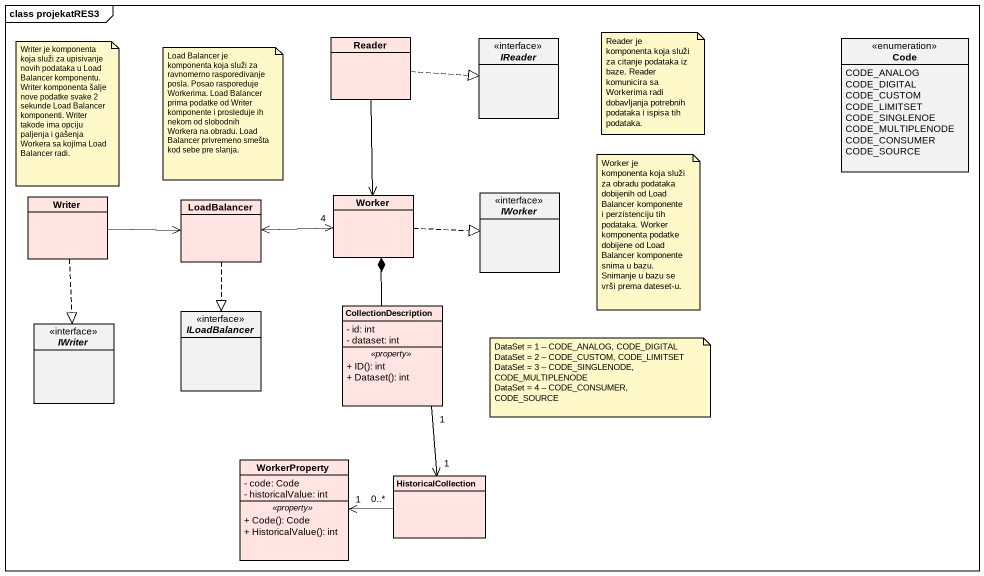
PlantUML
@startuml
mainframe class projekatRES3
hide circle
hide empty members
skinparam classAttributeIconSize 0
class Reader #FFE4E1
interface IReader
enum Code {
  CODE_ANALOG
  CODE_DIGITAL
  CODE_CUSTOM
  CODE_LIMITSET
  CODE_SINGLENOE
  CODE_MULTIPLENODE
  CODE_CONSUMER
  CODE_SOURCE
}
class Writer #FFE4E1
class Worker #FFE4E1
interface IWorker
class LoadBalancer #FFE4E1
interface ILoadBalancer
class CollectionDescription #FFE4E1 {
  - id: int
  - dataset: int
  .. <<property>> ..
  + ID(): int
  + Dataset(): int
}
interface IWriter
class WorkerProperty #FFE4E1 {
  - code: Code
  - historicalValue: int
  .. <<property>> ..
  + Code(): Code
  + HistoricalValue(): int
}
class HistoricalCollection #FFE4E1
Reader .right.|> IReader
Writer -right-> LoadBalancer
Writer ..|> IWriter
Worker <-up- Reader
Worker .right.|> IWorker
LoadBalancer <-right-> "4" Worker
LoadBalancer ..|> ILoadBalancer
CollectionDescription -up-* Worker
CollectionDescription "1" --> "1" HistoricalCollection
HistoricalCollection "0..*" -left-> "1" WorkerProperty
note as N1
  Reader je komponenta koja služi za citanje podataka iz baze. Reader komunicira sa Workerima radi dobavljanja potrebnih podataka i ispisa tih podataka.
end note
note as N2
  Writer je komponenta koja služi za upisivanje novih podataka u Load Balancer komponentu. Writer komponenta šalje nove podatke svake 2 sekunde Load Balancer komponenti. Writer takode ima opciju paljenja i gašenja Workera sa kojima Load Balancer radi.
end note
note as N3
  Load Balancer je komponenta koja služi za ravnomerno rasporedivanje posla. Posao rasporeduje Workerima. Load Balancer prima podatke od Writer komponente i prosleduje ih nekom od slobodnih Workera na obradu. Load Balancer privremeno smešta kod sebe pre slanja.
end note
note as N4
  Worker je komponenta koja služi za obradu podataka dobijenih od Load Balancer komponente i perzistenciju tih podataka. Worker komponenta podatke dobijene od Load Balancer komponente snima u bazu. Snimanje u bazu se vrši prema dateset-u.
end note
note as N5
  DataSet = 1 – CODE_ANALOG, CODE_DIGITAL
  DataSet = 2 – CODE_CUSTOM, CODE_LIMITSET
  DataSet = 3 – CODE_SINGLENODE, CODE_MULTIPLENODE
  DataSet = 4 – CODE_CONSUMER, CODE_SOURCE
end note
@enduml
